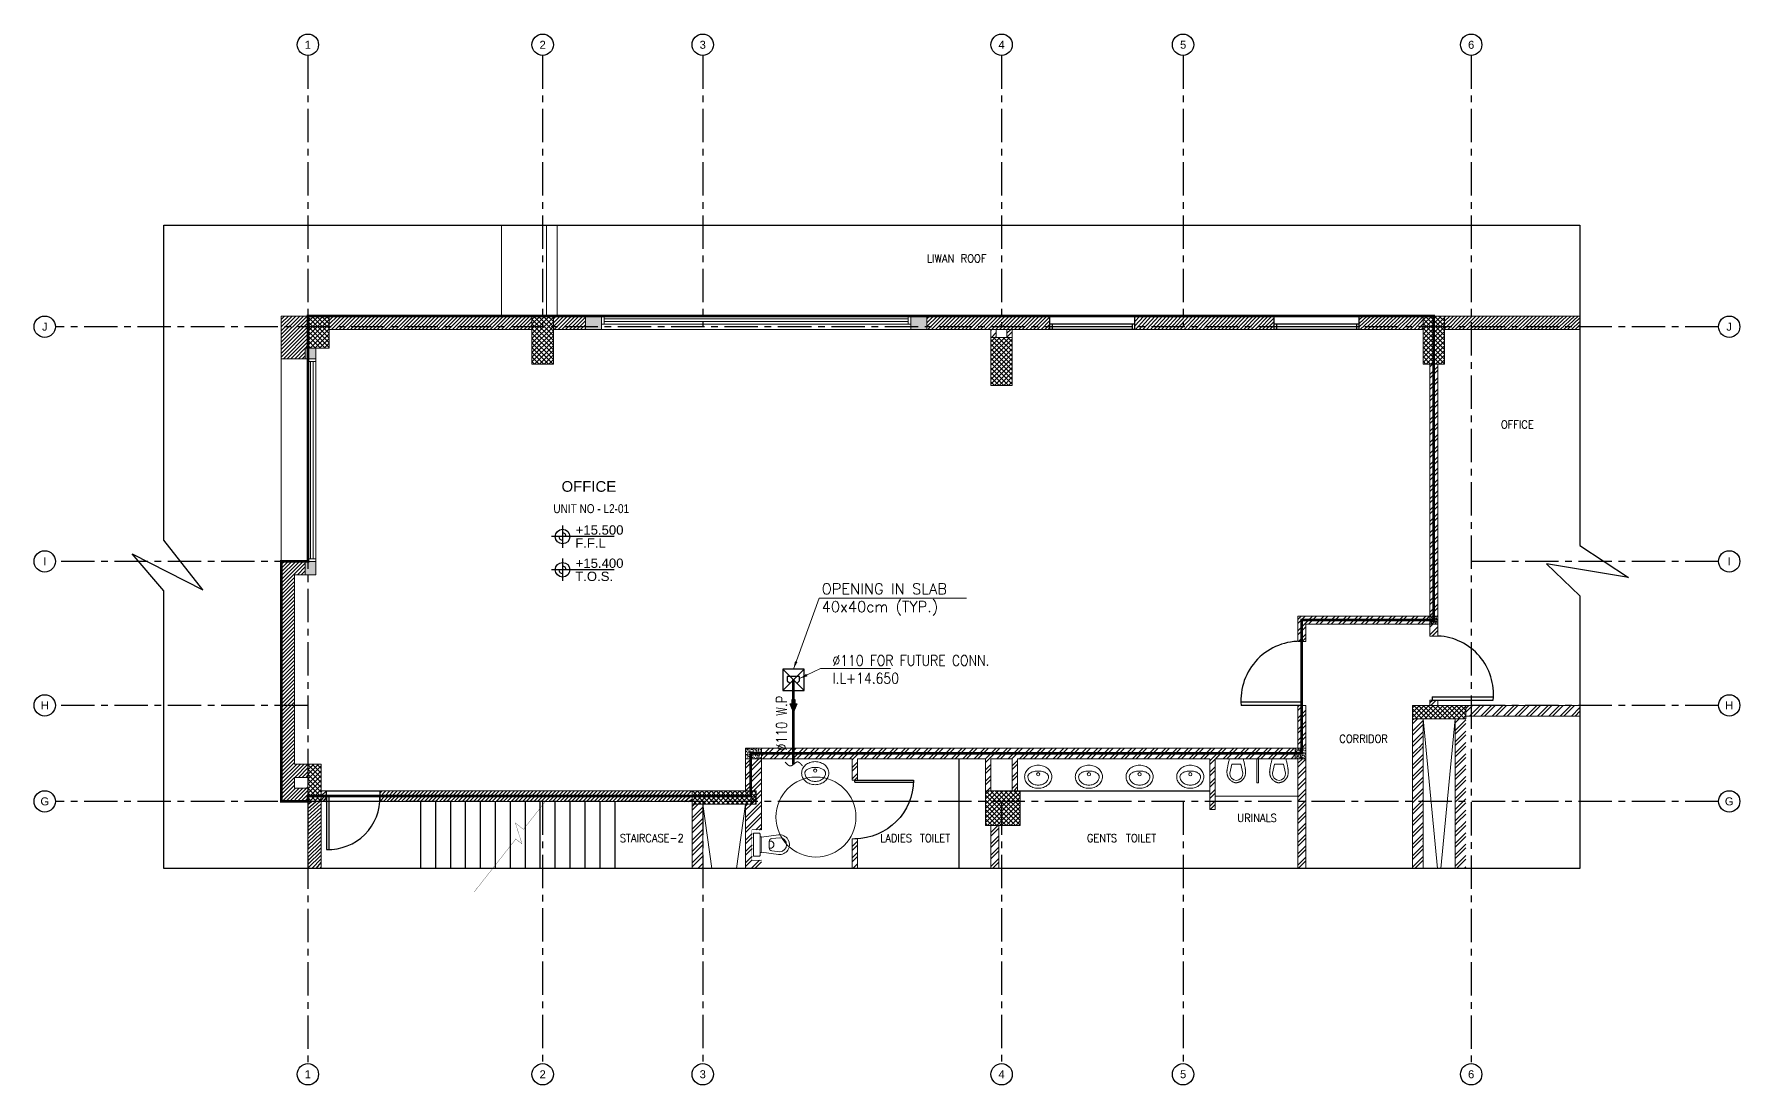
# Model space of a CAD drawing. Header units: metres. Extents: x 4747 to 137220, y 399495 to 419196.
# Drawn here: x 4747 to 36712, y 399495 to 419196 of the extents above; entities that cross this region are included whole.
import ezdxf
from ezdxf.enums import TextEntityAlignment as Align

# ---------------------------------------------------------------- set-up
doc = ezdxf.new("R2010")
doc.units = ezdxf.units.M
doc.header["$LTSCALE"] = 50
doc.header["$MEASUREMENT"] = 0
for name, pattern in [('BASEMENT$0$HIDDEN', [0.375, 0.25, -0.125]), ('CENTER', [2, 1.25, -0.25, 0.25, -0.25]), ('CENTER2', [1.125, 0.75, -0.125, 0.125, -0.125]), ('DASHED2', [9.525, 6.35, -3.175]), ('HIDDENX2', [0.75, 0.5, -0.25])]:
    doc.linetypes.add(name, pattern=pattern)
for name, color, linetype in [('A - CONCRETE', 1, 'Continuous'), ('A-DOOR', 10, 'Continuous'), ('A-LEVEL', 3, 'Continuous'), ('A-TEXT', 3, 'Continuous'), ('A-WALL HATCH-100', 8, 'Continuous'), ('Axis', 8, 'CENTER'), ('BS-TOILET FUR', 85, 'Continuous'), ('DR ARROW', 6, 'Continuous'), ('ELEV.', 252, 'Continuous'), ('GLAZ', 4, 'Continuous'), ('OPNG_BOX', 7, 'Continuous'), ('OUT RETAIL', 253, 'Continuous'), ('P-PIPE-DRA', 40, 'Continuous'), ('P-PIPE-DRA-TXT', 181, 'Continuous'), ('S-COL-HAT', 8, 'Continuous'), ('stair', 8, 'Continuous'), ('TBK', 7, 'Continuous'), ('WALL', 30, 'Continuous')]:
    doc.layers.add(name, color=color, linetype=linetype)
for name, color, linetype, lineweight in [('A-BLOCK', 2, 'Continuous', 18), ('A-Concrete post &encasement added 28-3-2011', 1, 'Continuous', 5), ('A-CORD.PLUMB', 46, 'Continuous', 9), ('A-DIMENSION', 2, 'Continuous', 9), ('A-GLASS', 4, 'Continuous', 5), ('A-HIDDEN', 8, 'HIDDENX2', 9), ('A-LEASING LINE', 6, 'DASHED2', 9), ('A-PROJECTION', 31, 'Continuous', 15), ('S-COL', 1, 'Continuous', 20), ('W.P', 40, 'CENTER2', 13)]:
    doc.layers.add(name, color=color, linetype=linetype, lineweight=lineweight)
doc.styles.add('ARIAL', font='ARIALUNI.TTF')
doc.styles.add('FRAME-ARIAL', font='arial.ttf', dxfattribs={"height": 0.35})
doc.styles.add('MECH', font='romans.shx')
doc.styles.add('ROMANS', font='ROMANS.shx', dxfattribs={"width": 0.9})
doc.styles.add('SS', font='romand.shx', dxfattribs={"width": 0.85, "height": 200})
doc.styles.add('style1', font='arial.ttf')
doc.styles.add('VK', font='arial.ttf', dxfattribs={"width": 0.8})
doc.dimstyles.new('JAHRA CINEMA', dxfattribs={"dimtxt": 180, "dimasz": 150, "dimexe": 50, "dimexo": 50, "dimgap": 80, "dimtad": 1, "dimdec": 0, "dimlfac": 0.1, "dimzin": 1, "dimdsep": 46, "dimtxsty": 'ROMANS', "dimcen": 0.09, "dimdle": 50, "dimclrd": 222, "dimclre": 222, "dimclrt": 3, "dimadec": 0, "dimazin": 0, "dimtfac": 1, "dimtdec": 0, "dimtix": 1, "dimtmove": 2, "dimatfit": 3, "dimfxl": 0.1, "dimtolj": 1, "dimtzin": 0, "dimlwd": -1, "dimarcsym": 0})
pattern_1 = [(45, (645.79, 156637.68), (-35.355339, 35.355339), [])]
pattern_2 = [(135, (645.79, 156637.68), (-44.194174, -44.194174), []), (225, (645.79, 156637.68), (44.194174, -44.194174), [])]
pattern_3 = [(140, (645.79, 156637.68), (6.275213, 71.726018), [7.5, -82.5]), (85, (645.79, 156637.68), (-75.219213, -13.875133), [6, -66]), (190.451444, (646.31, 156643.656), (-68.944, 57.850885), [6.37402, -70.114211]), (136.1842, (625.79, 156637.68), (16.551928, 106.724133), [11.25, -123.75]), (186.635635, (627.17, 156646.57), (-97.41186, 93.466195), [9.561034, -105.171376]), (81.184164, (625.79, 156637.68), (-97.41186, 93.466195), [9, -99]), (111, (630.79, 156647.68), (40.261889, 59.690705), [7.5, -82.5]), (56, (630.79, 156647.68), (-72.515005, 24.331533), [6, -66]), (161.451445, (634.14, 156652.65), (-32.253115, 84.022238), [6.37402, -70.114211]), (127.5, (645.788, 156637.678), (-33.2893854, 1.2159855), [0, -65.2, 0, -67, 0, -66.25]), (97.5, (645.788, 156637.68), (-39.441171, 26.3069537), [0, -38.2, 0, -63.7, 0, -25.25]), (57.5, (645.788, 156615.378), (2.2554872, 53.3822436), [0, -25, 0, -78, 0, -103.5]), (47.5, (645.79, 156605.38), (-10.010498, 58.318617), [0, -32.5, 0, -51.8, 0, -73.5])]
pattern_4 = [(45, (-498754588.757, -238468702.163), (-35.3553390593, 35.3553390593), [])]
pattern_5 = [(45, (645.79, 156637.68), (-106.06602, 106.06602), []), (45, (716.5, 156637.68), (-106.06602, 106.06602), [])]
pattern_6 = [(45, (-27760.52, -7468.8), (-106.066017, 106.066017), []), (45, (-27689.81, -7468.8), (-106.066017, 106.066017), [])]
pattern_7 = [(45, (644.79, 156637.68), (-106.06602, 106.06602), []), (45, (715.5, 156637.68), (-106.06602, 106.06602), [])]

# ---------------------------------------------------------------- blocks, each defined once
blk = doc.blocks.new('W1')
at = {"layer": 'A-BLOCK', "color": 8}
blk.add_line((-80, 20), (80, 20), dxfattribs=at)
at = {"layer": 'GLAZ'}
for p, q in [((80, 5), (-80, 5)), ((-75, 5), (-75, -5)), ((75, 0), (-75, 0)), ((75, 5), (75, -5)), ((80, -5), (-80, -5))]:
    blk.add_line(p, q, dxfattribs=at)
at = {"layer": 'WALL'}
for p, q in [((-80, 20), (-80, -5)), ((80, -5), (80, 20))]:
    blk.add_line(p, q, dxfattribs=at)
blk = doc.blocks.new('DOOR SINGLE1')
at = {"layer": 'A-DOOR'}
for p, q in [((-11552.4, 19407.6), (-11555.3, 19407.6)), ((-11555.3, 19407.6), (-11555.3, 19327.6)), ((-11552.4, 19407.6), (-11552.4, 19327.6))]:
    blk.add_line(p, q, dxfattribs=at)
blk.add_arc((-11555.3, 19407.6), 80, 270, 0, dxfattribs=at)
blk = doc.blocks.new('159')
at = {"layer": 'A-CORD.PLUMB', "linetype": 'Continuous'}
for p, q in [((-499019374, -238983892, 0), (-499019174, -238983892, 0)), ((-499019174, -238983892, 0), (-499019174, -238984542, 0))]:
    blk.add_line(p, q, dxfattribs=at)
at = {"layer": 'A-CORD.PLUMB', "ltscale": 0.5}
for p, q in [((-499019596, -238984091), (-499019771, -238984072)), ((-499019541, -238984153), (-499019541, -238984292)), ((-499019596, -238984354), (-499019771, -238984374)), ((-499019174, -238984542, 0), (-499019374, -238984542, 0))]:
    blk.add_line(p, q, dxfattribs=at)
blk.add_lwpolyline([(-499019374, -238984386), (-499019739, -238984433, -1.137773), (-499019739, -238984012), (-499019374, -238984059), (-499019374, -238984386)], format="xyb", dxfattribs=at)
for centre, radius, start, end in [((-499019766, -238984223), 151, 91.6855, 180), ((-499019766, -238984223), 151, 180, 268.3145), ((-499019570, -238984223), 75.1, 67.0688, 292.9312), ((-499019604, -238984153), 62.5, 0, 82.6251), ((-499019604, -238984292), 62.5, 277.3749, 0)]:
    blk.add_arc(centre, radius, start, end, dxfattribs=at)
at = {"ltscale": 0.5}
blk.add_wipeout([(-499019374, -238983892), (-499019174, -238983892), (-499019174, -238984542), (-499019374, -238984542)], dxfattribs=at).translate(0, 0, 0).dxf.layer = 'A-CORD.PLUMB'
at = {"layer": 'A-CORD.PLUMB', "ltscale": 0.5}
for p, q in [((-499019374, -238984055), (-499019344, -238984055)), ((-499019374, -238984390, 0), (-499019344, -238984390))]:
    blk.add_line(p, q, dxfattribs=at)
blk.add_lwpolyline([(-499019221, -238984473), (-499019324, -238984473, -0.414214), (-499019344, -238984453), (-499019344, -238983993, -0.414214), (-499019324, -238983973), (-499019221, -238983973, -0.414214), (-499019201, -238983993), (-499019201, -238984453, -0.414214)], format="xyb", close=True, dxfattribs=at)
blk = doc.blocks.new('WB')
blk.add_lwpolyline([(-254, -48, -0.113803), (-235, 33, -0.103571), (-180, 105, -0.091769), (-99, 151, -0.084871), (0, 168, -0.084871), (99, 151, -0.091769), (180, 105, -0.103571), (235, 33, -0.113803), (254, -48, -0.113803), (235, -129, -0.103571), (180, -200, -0.091769), (99, -247, -0.084871), (0, -264, -0.084871), (-99, -247, -0.091769), (-180, -200, -0.103571), (-235, -129, -0.113803)], format="xyb", close=True)
for points in [[(-194, -48, -0.161298), (-182, -10, -0.106182), (-137, 29, -0.070452), (-78, 51, -0.056719), (0, 60, -0.056719), (78, 51, -0.070452), (137, 29, -0.106182), (182, -10, -0.161298), (194, -48, -0.161298)], [(194, -48, -0.113803), (181, -102, -0.103571), (141, -155, -0.091769), (79, -190, -0.084871), (0, -204, -0.084871), (-79, -190, -0.091769), (-141, -155, -0.103571), (-181, -102, -0.113803), (-194, -48, -0.113803)]]:
    blk.add_lwpolyline(points, format="xyb")
blk.add_circle((0, 0), 30)
blk = doc.blocks.new('HK')
for points in [[(82.2, 0), (-17.8, 0)], [(0, 17.8), (0, -17.8)]]:
    blk.add_lwpolyline(points)
at = {"const_width": 11.7}
for points in [[(-5.8, 0, 0.414214), (0, -5.8, 1)], [(5.8, 0, 0.414214), (0, 5.8, 1)]]:
    blk.add_lwpolyline(points, format="xyb", dxfattribs=at)
blk.add_circle((0, 0), 11.7)
at = {"style": 'VK'}
for tag, p in [('REL', (21, 3)), ('APS', (20.2, -18))]:
    blk.add_attdef(tag, p, '', height=15, dxfattribs=at)
blk = doc.blocks.new('FFC')
at = {"layer": 'P-PIPE-DRA', "color": 3, "ltscale": 10000}
blk.add_lwpolyline([(-263, -200), (137, -200), (137, 200), (-263, 200)], close=True, dxfattribs=at)
blk.add_lwpolyline([(-127, -68), (-80, -115), (0, -115), (0, 115), (-80, 115), (-127, 68)], dxfattribs=at)
blk = doc.blocks.new('OPNG-BOX')
at = {"layer": 'OPNG_BOX', "linetype": 'BASEMENT$0$HIDDEN', "ltscale": 300}
for p, q in [((86692, 74724), (87092, 74324)), ((87092, 74724), (86692, 74324))]:
    blk.add_line(p, q, dxfattribs=at)
blk.add_lwpolyline([(86692, 74324), (87092, 74324), (87092, 74724), (86692, 74724)], close=True, dxfattribs=at)
blk = doc.blocks.new('ARR1')
at = {"layer": 'DR ARROW'}
h = blk.add_hatch(color=1, dxfattribs=at)
h.paths.add_polyline_path([(0, 0), (66, 153), (-65, 153)])
h.paths.add_polyline_path([(25, 153), (25, 229), (-25, 229), (-25, 153)])
at = {"layer": 'DR ARROW', "color": 1}
blk.add_line((-25, 229), (-25, 153), dxfattribs=at)
for points in [[(66, 153), (0, 0), (0, 0), (-65, 153)], [(25, 229), (25, 153), (-25, 153), (-25, 229)]]:
    blk.add_lwpolyline(points, close=True, dxfattribs=at)
blk = doc.blocks.new('*U10')
at = {"layer": 'P-PIPE-DRA', "color": 1, "const_width": 0.02}
blk.add_lwpolyline([(0.165, -0.035), (0.144, -0.013), (0.124, 0.007), (0.114, 0.016), (0.104, 0.023), (0.094, 0.029), (0.083, 0.034), (0.073, 0.036), (0.063, 0.037), (0.052, 0.035), (0.042, 0.03), (0.031, 0.024), (0.021, 0.017), (-0.001, 0), (-0.022, -0.018), (-0.032, -0.025), (-0.042, -0.032), (-0.053, -0.036), (-0.063, -0.039), (-0.073, -0.039), (-0.083, -0.036), (-0.093, -0.031), (-0.102, -0.025), (-0.112, -0.017), (-0.122, -0.008), (-0.141, 0.013), (-0.16, 0.037)], dxfattribs=at)

msp = doc.modelspace()

# ---------------------------------------------------------------- hatches: boundary and pattern name
at = {"layer": 'A-Concrete post &encasement added 28-3-2011', "ltscale": 15}
h = msp.add_hatch(dxfattribs=at)
h.set_pattern_fill('AR-CONC', color=252, scale=10, angle=90)
h.set_pattern_definition(pattern_3)
h.paths.add_polyline_path([(15377, 413910), (15077, 413910), (15077, 413660), (15377, 413660)])
h.paths.add_polyline_path([(21477, 413910), (21177, 413910), (21177, 413660), (21477, 413660)])
h = msp.add_hatch(dxfattribs=at)
h.set_pattern_fill('AR-CONC', color=252, scale=10, angle=90)
h.set_pattern_definition(pattern_3)
h.paths.add_polyline_path([(9827, 413110), (10027, 413110), (10027, 413310), (9827, 413310)])
h.paths.add_polyline_path([(9827, 409060), (10027, 409060), (10027, 409310), (9827, 409310)])
h = msp.add_hatch(dxfattribs=at)
h.set_pattern_fill('AR-CONC', color=252, scale=10, angle=90)
h.set_pattern_definition([(140, (646.77, 156637.68), (6.275213, 71.726018), [7.5, -82.5]), (85, (646.77, 156637.68), (-75.219213, -13.875133), [6, -66]), (190.451444, (647.29, 156643.656), (-68.944, 57.850885), [6.37402, -70.114211]), (136.1842, (626.77, 156637.68), (16.551928, 106.724133), [11.25, -123.75]), (186.635635, (628.15, 156646.57), (-97.41186, 93.466195), [9.561034, -105.171376]), (81.184164, (626.77, 156637.68), (-97.41186, 93.466195), [9, -99]), (111, (631.77, 156647.68), (40.261889, 59.690705), [7.5, -82.5]), (56, (631.77, 156647.68), (-72.515005, 24.331533), [6, -66]), (161.451445, (635.124, 156652.65), (-32.253115, 84.022238), [6.37402, -70.114211]), (127.5, (646.768, 156637.678), (-33.2893854, 1.2159855), [0, -65.2, 0, -67, 0, -66.25]), (97.5, (646.77, 156637.68), (-39.441171, 26.3069537), [0, -38.2, 0, -63.7, 0, -25.25]), (57.5, (646.768, 156615.378), (2.2554872, 53.3822436), [0, -25, 0, -78, 0, -103.5]), (47.5, (646.77, 156605.38), (-10.010498, 58.318617), [0, -32.5, 0, -51.8, 0, -73.5])])
h.paths.add_polyline_path([(30902, 408286), (31052, 408286), (31052, 408136), (30902, 408136)])
h = msp.add_hatch(dxfattribs=at)
h.set_pattern_fill('AR-CONC', color=252, scale=10, angle=90)
h.set_pattern_definition(pattern_3)
h.paths.add_polyline_path([(18377, 405611), (18077, 405611), (18077, 405811), (18377, 405811)])
h = msp.add_hatch(dxfattribs=at)
h.set_pattern_fill('AR-CONC', color=252, scale=10, angle=90)
h.set_pattern_definition(pattern_3)
h.paths.add_polyline_path([(28377, 405811), (28577, 405811), (28577, 405611), (28377, 405611)])
at = {"layer": 'A-WALL HATCH-100'}
h = msp.add_hatch(dxfattribs=at)
h.set_pattern_fill('ANSI31', color=252, scale=400, style=0)
h.set_pattern_definition(pattern_1)
h.paths.add_polyline_path([(15077, 413910), (14477, 413910), (14477, 413710), (15077, 413710)])
h.paths.add_polyline_path([(15077, 413710), (14477, 413710), (14477, 413660), (15077, 413660)])
h.paths.add_polyline_path([(14077, 413910), (10277, 413910), (10277, 413710), (14077, 413710)])
h.paths.add_polyline_path([(14077, 413710), (10277, 413710), (10277, 413660), (14077, 413660)])
h.paths.add_polyline_path([(9877, 413910), (9377, 413910), (9377, 413710), (9877, 413710)])
h.paths.add_polyline_path([(9877, 413710), (9377, 413710), (9377, 413110), (9827, 413110), (9827, 413310), (9877, 413310)])
h = msp.add_hatch(dxfattribs=at)
h.set_pattern_fill('ANSI31', color=252, scale=400, style=0)
h.set_pattern_definition(pattern_1)
h.paths.add_polyline_path([(22877, 413910), (22877, 413710), (22877, 413660), (23777, 413660), (23777, 413910), (21177, 413910), (21177, 413660), (22877, 413660), (22877, 413710)])
h.paths.add_polyline_path([(21477, 413910), (21177, 413910), (21177, 413660), (21477, 413660)])
h = msp.add_hatch(dxfattribs=at)
h.set_pattern_fill('ANSI32', color=252, scale=400, style=0)
h.set_pattern_definition(pattern_5)
h.paths.add_polyline_path([(22777, 413660), (22677, 413660), (22677, 413510), (22777, 413510)])
h.paths.add_polyline_path([(23077, 413660), (22977, 413660), (22977, 413510), (23077, 413510)])
h = msp.add_hatch(dxfattribs=at)
h.set_pattern_fill('ANSI31', color=252, scale=400, angle=360, style=0)
h.set_pattern_definition(pattern_4)
h.paths.add_polyline_path([(27977, 413660), (27977, 413910), (25377, 413910), (25377, 413660)])
h = msp.add_hatch(dxfattribs=at)
h.set_pattern_fill('ANSI31', color=252, scale=400, angle=360, style=0)
h.set_pattern_definition(pattern_4)
h.paths.add_polyline_path([(31176, 413910), (31176, 413710), (31176, 413710), (31176, 413660), (32137, 413660), (33715, 413660), (33715, 413910), (32167, 413910), (29577, 413910), (29577, 413660), (30776, 413660), (30776, 413910)])
h = msp.add_hatch(dxfattribs=at)
h.set_pattern_fill('ANSI32', color=252, scale=400, style=0)
h.set_pattern_definition(pattern_7)
h.paths.add_polyline_path([(30902, 408286), (28426, 408286), (28427, 407810), (28577, 407810), (28577, 408136), (30902, 408136)])
h.paths.add_polyline_path([(30902, 408286), (31051, 408286), (31051, 413010), (30901, 413010)])
h.paths.add_polyline_path([(31052, 408136), (30902, 408136), (30901, 407911), (31051, 407911)])
h = msp.add_hatch(dxfattribs=at)
h.set_pattern_fill('ANSI31', color=252, scale=400, angle=360, style=0)
h.set_pattern_definition([(45, (645.79, 156637.68), (-35.355339, 35.355339), [])])
edge = h.paths.add_edge_path()
edge.add_arc((10138, 404688), 500, 121.5778, 156.6509)
edge.add_line((9679, 404886), (9877, 404886))
edge.add_line((9877, 404886), (9877, 405114))
edge = h.paths.add_edge_path()
edge.add_line((9877, 404886), (9679, 404886))
edge.add_arc((9327, 404989), 367, 331.0526, 343.7527, ccw=False)
edge.add_line((9648, 404811), (9877, 404811))
edge.add_line((9877, 404811), (9877, 404886))
edge = h.paths.add_edge_path()
edge.add_line((9679, 404886), (9377, 404886))
edge.add_line((9377, 404886), (9377, 404811))
edge.add_line((9377, 404811), (9648, 404811))
edge.add_arc((9327, 404989), 367, 331.0527, 343.7527)
h.paths.add_polyline_path([(9827, 409060), (9827, 409310), (9377, 409310), (9377, 406486), (9627, 406486), (9627, 409060)])
h.paths.add_polyline_path([(9627, 405261), (9877, 405261), (9877, 405511), (9627, 405511), (9627, 406486), (9377, 406486), (9377, 405719), (9627, 405227)])
edge = h.paths.add_edge_path()
edge.add_line((9806, 405061), (9711, 405061))
edge.add_line((9711, 405061), (9744, 404995))
edge.add_arc((10138, 404688), 500, 131.7279, 142.0562, ccw=False)
edge = h.paths.add_edge_path()
edge.add_line((9711, 405061), (9627, 405061))
edge.add_line((9627, 405061), (9627, 405227))
edge.add_line((9627, 405227), (9377, 405719))
edge.add_line((9377, 405719), (9377, 404886))
edge.add_line((9377, 404886), (9679, 404886))
edge.add_arc((10138, 404688), 500, 142.0562, 156.6509, ccw=False)
edge.add_line((9744, 404995), (9711, 405061))
h = msp.add_hatch(dxfattribs=at)
h.set_pattern_fill('ANSI32', color=252, scale=400)
h.set_pattern_definition(pattern_6)
h.paths.add_polyline_path([(33715, 406610), (31577, 406610), (31577, 406411), (33715, 406411)])
h.paths.add_polyline_path([(31576, 406360), (31376, 406360), (31376, 404425), (31576, 404425)])
h.paths.add_polyline_path([(30777, 406361), (30777, 404982), (30776, 404982), (30776, 404782), (30776, 404782), (30776, 404425), (30777, 404425)])
h.paths.add_polyline_path([(30777, 403992), (30777, 403553), (30775, 404425), (30776, 404425)])
h.paths.add_polyline_path([(31377, 403553), (31577, 403553), (31577, 404423), (31377, 404425)])
h = msp.add_hatch(dxfattribs=at)
h.set_pattern_fill('ANSI32', color=252, scale=400, style=0)
h.set_pattern_definition(pattern_7)
h.paths.add_polyline_path([(31051, 406711), (30901, 406711), (30901, 406610), (31051, 406611)])
h = msp.add_hatch(dxfattribs=at)
h.set_pattern_fill('ANSI32', color=252, scale=400, style=0)
h.set_pattern_definition(pattern_5)
h.paths.add_polyline_path([(30577, 405811), (30577, 405611)], flags=17)
h.paths.add_polyline_path([(30777, 406360), (30577, 406360), (30577, 403553), (30777, 403553), (30777, 404786), (30777, 404782), (30780, 404425), (30777, 404425)])
h.paths.add_polyline_path([(30577, 405811), (30777, 405811), (30777, 405801), (30577, 405801)], flags=17)
h = msp.add_hatch(dxfattribs=at)
h.set_pattern_fill('ANSI32', color=252, scale=400, style=0)
h.set_pattern_definition(pattern_5)
h.paths.add_polyline_path([(18176, 405611), (18077, 405611), (18077, 405011), (18176, 405011)])
h = msp.add_hatch(dxfattribs=at)
h.set_pattern_fill('ANSI31', color=252, scale=400, angle=360, style=0)
h.set_pattern_definition(pattern_4)
h.paths.add_polyline_path([(10227, 404886), (10127, 404886), (10127, 404811), (10227, 404811), (10227, 404786)])
h.paths.add_polyline_path([(10227, 405011), (10127, 405011), (10127, 404886), (10227, 404886)])
h.paths.add_polyline_path([(9877, 403553), (10127, 403553), (10127, 403645), (10127, 403645), (10127, 404811), (9877, 404811)])
h = msp.add_hatch(dxfattribs=at)
h.set_pattern_fill('ANSI31', color=252, scale=400, angle=360, style=0)
h.set_pattern_definition(pattern_4)
edge = h.paths.add_edge_path()
edge.add_line((17077, 404811), (17077, 405011))
edge.add_line((17089, 405011), (11777, 405011))
edge.add_line((11777, 405011), (11227, 405011))
edge.add_line((11227, 405011), (11227, 404811))
edge.add_line((11227, 404811), (11477, 404811))
edge.add_line((11477, 404811), (11477, 404811))
edge.add_line((11477, 404811), (11777, 404811))
edge.add_line((11777, 404811), (11777, 404811))
edge.add_line((11777, 404811), (17070, 404811))
h = msp.add_hatch(dxfattribs=at)
h.set_pattern_fill('ANSI32', color=252, scale=400, style=0)
h.set_pattern_definition(pattern_5)
h.paths.add_polyline_path([(17077, 403553), (17277, 403553), (17277, 404761), (17077, 404761)])
h = msp.add_hatch(dxfattribs=at)
h.set_pattern_fill('ANSI32', color=252, scale=400)
h.set_pattern_definition(pattern_6)
h.paths.add_polyline_path([(18077, 403553), (18176, 403553), (18176, 404761), (18077, 404761)])
at = {"layer": 'S-COL-HAT', "ltscale": 15}
h = msp.add_hatch(dxfattribs=at)
h.set_pattern_fill('ANSI37', color=252, scale=500, angle=90)
h.set_pattern_definition(pattern_2)
h.paths.add_polyline_path([(10277, 413310), (10277, 413910), (9877, 413910), (9877, 413310)])
h = msp.add_hatch(dxfattribs=at)
h.set_pattern_fill('ANSI37', color=252, scale=500, angle=90)
h.set_pattern_definition(pattern_2)
h.paths.add_polyline_path([(14477, 413910), (14077, 413910), (14077, 413010), (14477, 413010)])
h = msp.add_hatch(dxfattribs=at)
h.set_pattern_fill('ANSI37', color=252, scale=500, angle=90)
h.set_pattern_definition(pattern_2)
h.paths.add_polyline_path([(31176, 413910), (30776, 413910), (30776, 413010), (31176, 413010)])
h = msp.add_hatch(dxfattribs=at)
h.set_pattern_fill('ANSI37', color=252, scale=500, angle=90)
h.set_pattern_definition(pattern_2)
h.paths.add_polyline_path([(23077, 413510), (22677, 413510), (22677, 412610), (23077, 412610)])
h = msp.add_hatch(dxfattribs=at)
h.set_pattern_fill('ANSI37', color=252, scale=500, angle=90)
h.set_pattern_definition(pattern_2)
h.paths.add_polyline_path([(30576, 406610), (30576, 406360), (31577, 406360), (31577, 406610)])
h = msp.add_hatch(dxfattribs=at)
h.set_pattern_fill('ANSI37', color=252, scale=500, angle=90)
h.set_pattern_definition(pattern_2)
h.paths.add_polyline_path([(10127, 405511), (9877, 405511), (9877, 404811), (10127, 404811)])
h = msp.add_hatch(dxfattribs=at)
h.set_pattern_fill('ANSI37', color=252, scale=500, angle=90)
h.set_pattern_definition(pattern_2)
h.paths.add_polyline_path([(17077, 405011), (17077, 404761), (18277, 404761), (18277, 405011)])
h = msp.add_hatch(dxfattribs=at)
h.set_pattern_fill('ANSI37', color=252, scale=500, angle=90)
h.set_pattern_definition([(135, (645.79, 210038.107), (-44.194174, -44.194174), []), (225, (645.79, 210038.107), (44.194174, -44.194174), [])])
h.paths.add_polyline_path([(23226, 405011), (22576, 405011), (22576, 404361), (23226, 404361)])

# ---------------------------------------------------------------- linework, layer by layer
at = {"layer": 'A-BLOCK', "color": 252}
for p, q in [((7177, 413910, 0), (7177, 413660, 0)), ((15377, 413910, 0), (9377, 413910, 0)), ((9377, 413110, 0), (9377, 413910, 0)), ((10277, 413660, 0), (14077, 413660, 0)), ((14477, 413660, 0), (15377, 413660, 0)), ((23777, 413910, 0), (21177, 413910, 0)), ((21177, 413660, 0), (21177, 413910, 0)), ((21177, 413660, 0), (23777, 413660, 0)), ((27977, 413910, 0), (25377, 413910, 0)), ((25377, 413910, 0), (25377, 413660, 0)), ((25377, 413660, 0), (27977, 413660, 0)), ((27977, 413910, 0), (27977, 413660, 0)), ((33715, 413910, 0), (29577, 413910, 0)), ((29577, 413910, 0), (29577, 413660, 0)), ((29577, 413660, 0), (30780, 413660, 0)), ((31176, 413660, 0), (33715, 413660, 0)), ((9377, 413110, 0), (10027, 413110, 0)), ((30902, 413010, 0), (30902, 407911, 0)), ((31052, 413010, 0), (31052, 407911, 0)), ((10027, 409310, 0), (9377, 409310, 0)), ((9377, 409310, 0), (9377, 404811, 0)), ((9827, 409060, 0), (9627, 409060, 0)), ((9627, 409060, 0), (9627, 405511, 0)), ((28427, 407810, 0), (28427, 408286, 0)), ((28427, 408286, 0), (30902, 408286, 0)), ((28577, 407810, 0), (28577, 408136, 0)), ((28577, 408136, 0), (30902, 408136, 0)), ((31052, 407911, 0), (30902, 407911, 0)), ((28427, 407810, 0), (28577, 407810, 0)), ((28427, 405811, 0), (28427, 406611, 0)), ((28427, 406611, 0), (28577, 406611, 0)), ((28577, 406611, 0), (28577, 403553, 0)), ((31051, 406711, 0), (30901, 406711, 0)), ((30901, 406711, 0), (30901, 406610, 0)), ((31051, 406711, 0), (31051, 406610, 0)), ((31577, 406610, 0), (33715, 406610, 0)), ((30577, 406360, 0), (30577, 403553, 0)), ((30777, 406360, 0), (30777, 403553, 0)), ((31377, 406360, 0), (31377, 403553, 0)), ((31577, 406410, 0), (33715, 406410, 0)), ((18077, 405811, 0), (18077, 405011, 0)), ((18277, 405811, 0), (28427, 405811, 0)), ((9877, 405511, 0), (9627, 405511, 0)), ((26777, 405610, 0), (23176, 405610, 0)), ((23176, 405610, 0), (23176, 405011, 0)), ((26777, 404661, 0), (26777, 405610, 0)), ((28427, 405610, 0), (26877, 405610, 0)), ((26877, 405610, 0), (26877, 404661, 0)), ((28427, 403553, 0), (28427, 405610, 0)), ((9877, 405261, 0), (9627, 405261, 0)), ((17077, 405011, 0), (11227, 405011, 0)), ((11227, 405011, 0), (11227, 404811, 0)), ((11777, 405011, 0), (17077, 405011, 0)), ((9877, 404811, 0), (9877, 403553, 0)), ((11227, 404811, 0), (17077, 404811, 0)), ((11777, 404811, 0), (17077, 404811, 0)), ((17077, 404761, 0), (17077, 403553, 0)), ((17277, 404761, 0), (17277, 403553, 0)), ((18077, 404761, 0), (18077, 403553, 0)), ((18077, 404761, 0), (18077, 403553, 0)), ((26877, 404661, 0), (26777, 404661, 0)), ((20076, 404111, 0), (20076, 403553, 0)), ((20176, 404111, 0), (20076, 404111, 0)), ((20176, 404111, 0), (20176, 403553, 0))]:
    msp.add_line(p, q, dxfattribs=at)
at = {"layer": 'A-BLOCK', "color": 252, "elevation": 0}
for points in [[(22677, 413510), (22677, 413660)], [(22777, 413510), (22777, 413660)], [(22977, 413510), (22977, 413660)], [(23077, 413510), (23077, 413660)], [(22676, 405011), (22676, 405611), (23076, 405611), (23076, 405011)], [(9877, 405261), (9627, 405261), (9627, 405061), (9877, 405061)], [(10127, 403553), (10127, 404811), (10227, 404811), (10227, 405011), (10127, 405011)], [(9377, 404811), (9877, 404811)], [(22676, 404361), (22676, 403553)], [(22826, 403553), (22826, 404361)]]:
    msp.add_lwpolyline(points, dxfattribs=at)
at = {"layer": 'A-Concrete post &encasement added 28-3-2011', "color": 252, "ltscale": 15}
for p, q in [((15377, 413910, 0), (15377, 413660, 0)), ((9877, 409310, 0), (10027, 409310, 0)), ((10027, 409060, 0), (10027, 409310, 0))]:
    msp.add_line(p, q, dxfattribs=at)
at = {"layer": 'A-Concrete post &encasement added 28-3-2011', "color": 252, "ltscale": 15, "elevation": 0}
for points in [[(15377, 413910), (15077, 413910), (15077, 413660), (15377, 413660)], [(9827, 409060), (10027, 409060), (10027, 409310), (9827, 409310)], [(30902, 408286), (31052, 408286), (31052, 408136), (30902, 408136)], [(18377, 405611), (18077, 405611), (18077, 405811), (18377, 405811)], [(28377, 405811), (28577, 405811), (28577, 405611), (28377, 405611)]]:
    msp.add_lwpolyline(points, close=True, dxfattribs=at)
msp.add_lwpolyline([(10027, 413110), (10027, 413310), (9827, 413310), (9827, 413110), (10027, 413110), (10027, 413310)], dxfattribs=at)
at = {"layer": 'A-CORD.PLUMB', "color": 252}
for p, q in [((27661, 405611, 0), (27661, 405160, 0)), ((27691, 405611, 0), (27691, 405160, 0)), ((27661, 405160, 0), (27691, 405160, 0)), ((28427, 404911, 0), (26876, 404911, 0))]:
    msp.add_line(p, q, dxfattribs=at)
at = {"layer": 'A-CORD.PLUMB', "color": 252, "elevation": 0}
for points in [[(27262, 405161), (27266, 405160), (27270, 405160), (27273, 405161), (27275, 405161), (27276, 405161), (27276, 405161), (27278, 405161), (27281, 405161), (27285, 405161), (27290, 405162), (27296, 405163), (27303, 405164), (27310, 405166), (27318, 405168), (27327, 405171), (27336, 405175), (27345, 405179), (27355, 405185), (27365, 405191), (27375, 405199), (27385, 405207), (27394, 405217), (27404, 405228), (27413, 405241), (27423, 405255), (27428, 405264), (27432, 405273), (27436, 405282), (27439, 405291), (27442, 405300), (27444, 405309), (27446, 405318), (27447, 405327), (27448, 405335), (27449, 405343), (27449, 405351), (27449, 405358), (27449, 405365), (27449, 405372), (27449, 405377), (27449, 405383), (27448, 405388), (27448, 405392), (27447, 405395), (27447, 405398), (27447, 405398), (27447, 405401), (27447, 405404), (27446, 405409), (27445, 405416), (27444, 405423), (27442, 405432), (27441, 405441), (27439, 405452), (27437, 405463), (27434, 405475), (27432, 405488), (27429, 405502), (27426, 405516), (27423, 405531), (27420, 405546), (27416, 405562), (27412, 405578), (27408, 405594), (27404, 405611), (27147, 405611), (27143, 405594), (27139, 405578), (27135, 405562), (27132, 405546), (27128, 405531), (27125, 405516), (27122, 405502), (27119, 405488), (27117, 405475), (27114, 405463), (27112, 405452), (27110, 405441), (27109, 405432), (27107, 405423), (27106, 405416), (27105, 405409), (27104, 405404), (27104, 405401), (27103, 405398), (27103, 405398), (27103, 405395), (27102, 405392), (27102, 405388), (27101, 405383), (27101, 405377), (27101, 405371), (27100, 405365), (27100, 405358), (27101, 405350), (27101, 405343), (27102, 405335), (27103, 405326), (27104, 405318), (27106, 405309), (27109, 405300), (27111, 405291), (27115, 405282), (27119, 405272), (27123, 405263), (27128, 405254), (27138, 405239), (27148, 405226), (27158, 405214), (27168, 405204), (27179, 405195), (27189, 405188), (27198, 405181), (27208, 405176), (27217, 405172), (27226, 405168), (27234, 405165), (27242, 405163), (27249, 405162), (27256, 405161)], [(28062, 405161), (28066, 405160), (28070, 405160), (28073, 405161), (28075, 405161), (28076, 405161), (28076, 405161), (28078, 405161), (28081, 405161), (28085, 405161), (28090, 405162), (28096, 405163), (28103, 405164), (28110, 405166), (28118, 405168), (28127, 405171), (28136, 405175), (28145, 405179), (28155, 405185), (28165, 405191), (28175, 405199), (28185, 405207), (28194, 405217), (28204, 405228), (28213, 405241), (28223, 405255), (28228, 405264), (28232, 405273), (28236, 405282), (28239, 405291), (28242, 405300), (28244, 405309), (28246, 405318), (28247, 405327), (28248, 405335), (28249, 405343), (28249, 405351), (28249, 405358), (28249, 405365), (28249, 405372), (28249, 405377), (28249, 405383), (28248, 405388), (28248, 405392), (28247, 405395), (28247, 405398), (28247, 405398), (28247, 405401), (28247, 405404), (28246, 405409), (28245, 405416), (28244, 405423), (28242, 405432), (28241, 405441), (28239, 405452), (28237, 405463), (28234, 405475), (28232, 405488), (28229, 405502), (28226, 405516), (28223, 405531), (28220, 405546), (28216, 405562), (28212, 405578), (28208, 405594), (28204, 405611), (27947, 405611), (27943, 405594), (27939, 405578), (27935, 405562), (27932, 405546), (27928, 405531), (27925, 405516), (27922, 405502), (27919, 405488), (27917, 405475), (27914, 405463), (27912, 405452), (27910, 405441), (27909, 405432), (27907, 405423), (27906, 405416), (27905, 405409), (27904, 405404), (27904, 405401), (27903, 405398), (27903, 405398), (27903, 405395), (27902, 405392), (27902, 405388), (27901, 405383), (27901, 405377), (27901, 405371), (27900, 405365), (27900, 405358), (27901, 405350), (27901, 405343), (27902, 405335), (27903, 405326), (27904, 405318), (27906, 405309), (27909, 405300), (27911, 405291), (27915, 405282), (27919, 405272), (27923, 405263), (27928, 405254), (27938, 405239), (27948, 405226), (27958, 405214), (27968, 405204), (27979, 405195), (27989, 405188), (27998, 405181), (28008, 405176), (28017, 405172), (28026, 405168), (28034, 405165), (28042, 405163), (28049, 405162), (28056, 405161)]]:
    msp.add_lwpolyline(points, close=True, dxfattribs=at)
for points in [[(27361, 405507), (27190, 405507), (27154, 405340, 0.392296), (27276, 405200)], [(27361, 405507), (27397, 405340, -0.392296), (27276, 405200)], [(28161, 405507), (27990, 405507), (27954, 405340, 0.392296), (28076, 405200)], [(28161, 405507), (28197, 405340, -0.392296), (28076, 405200)]]:
    msp.add_lwpolyline(points, format="xyb", dxfattribs=at)
at = {"layer": 'A-DOOR', "color": 252}
for p, q in [((28505, 406671, 0), (27360, 406671, 0)), ((28505, 406611, 0), (27365, 406611, 0)), ((28505, 406671, 0), (28505, 406611, 0)), ((30948, 406770, 0), (30948, 406711, 0)), ((30948, 406770, 0), (32093, 406770, 0)), ((30948, 406711, 0), (32088, 406711, 0))]:
    msp.add_line(p, q, dxfattribs=at)
at = {"layer": 'A-DOOR', "color": 252, "elevation": 0}
msp.add_lwpolyline([(10277, 403911), (10277, 404911), (10227, 404911), (10227, 403911)], dxfattribs=at)
at = {"layer": 'A-DOOR', "color": 252}
for centre, radius, start, end in [((31004, 406822, 0), 1090, 354.1266, 87.0568), ((28469, 406704, 0), 1108, 86.8448, 184.7955), ((10269, 404868, 0), 958, 267.4475, 2.5525)]:
    msp.add_arc(centre, radius, start, end, dxfattribs=at)
at = {"layer": 'A-GLASS', "color": 252}
for p, q in [((15347, 413660, 0), (21177, 413660, 0)), ((21177, 413910, 0), (15377, 413910, 0)), ((21177, 413760, 0), (15377, 413760, 0)), ((15427, 413910, 0), (15427, 413760, 0)), ((21127, 413860, 0), (15427, 413860, 0)), ((21127, 413810, 0), (15427, 413810, 0)), ((21127, 413910, 0), (21127, 413760, 0)), ((21177, 413910, 0), (21177, 413760, 0)), ((9377, 413110, 0), (9377, 409310, 0)), ((9877, 409310, 0), (9877, 413110, 0)), ((10027, 413110, 0), (9877, 413110, 0)), ((9927, 409360, 0), (9927, 413060, 0)), ((9977, 409360, 0), (9977, 413060, 0)), ((10027, 409310, 0), (10027, 413110, 0)), ((9877, 409360, 0), (10027, 409360, 0))]:
    msp.add_line(p, q, dxfattribs=at)
at = {"layer": 'A-GLASS', "color": 252, "elevation": 0}
msp.add_lwpolyline([(9877, 413060), (10027, 413060)], dxfattribs=at)
at = {"layer": 'A-HIDDEN', "color": 252, "linetype": 'Continuous', "ltscale": 5}
for p, q in [((30777, 406360, 0), (31044, 403553, 0)), ((31109, 403553, 0), (31377, 406360, 0)), ((17277, 404761, 0), (17446, 403553)), ((18077, 404761, 0), (17908, 403553, 0))]:
    msp.add_line(p, q, dxfattribs=at)
at = {"layer": 'A-HIDDEN', "color": 252, "ltscale": 5}
msp.add_line((31377, 406360, 0), (31377, 403553, 0), dxfattribs=at)
at = {"layer": 'A-LEASING LINE', "color": 9, "const_width": 50, "elevation": 0}
msp.add_lwpolyline([(30977, 413910), (9877, 413910), (9877, 409310), (9377, 409310), (9377, 404811), (9877, 404811), (9877, 404911), (18177, 404911), (18177, 405711), (28502, 405711), (28502, 408211), (30977, 408211), (30977, 413910)], close=True, dxfattribs=at)
at = {"layer": 'A-PROJECTION', "color": 252}
for p, q in [((14348, 415613, 0), (14348, 413910, 0)), ((14548, 415613, 0), (14548, 413910, 0))]:
    msp.add_line(p, q, dxfattribs=at)
at = {"layer": 'A-PROJECTION', "color": 252, "elevation": 0}
msp.add_lwpolyline([(13508, 415613), (13508, 413910)], dxfattribs=at)
at = {"layer": 'Axis', "color": 252, "ltscale": 10}
for p, q in [((9877, 418796, 0), (9877, 399895, 0)), ((14277, 418796, 0), (14277, 413710, 0)), ((17277, 418796, 0), (17277, 413710, 0)), ((22877, 418796, 0), (22877, 413710, 0)), ((26277, 418796, 0), (26277, 413710, 0)), ((31677, 418796, 0), (31677, 399895, 0)), ((36312, 413710, 0), (5147, 413710, 0)), ((9877, 409310, 0), (5147, 409310, 0)), ((36312, 409310, 0), (31677, 409310, 0)), ((9877, 406610, 0), (5147, 406610, 0)), ((36312, 406610, 0), (31677, 406610, 0)), ((36312, 404810, 0), (5147, 404810, 0)), ((14277, 404810, 0), (14277, 399895, 0)), ((17277, 404810, 0), (17277, 399895, 0)), ((22877, 404810, 0), (22877, 399895, 0)), ((26277, 404810, 0), (26277, 399895, 0))]:
    msp.add_line(p, q, dxfattribs=at)
at = {"layer": 'Axis', "color": 252, "linetype": 'Continuous'}
for centre in [(9877, 418996, 0), (14277, 418996, 0), (17277, 418996, 0), (22877, 418996, 0), (26277, 418996, 0), (31677, 418996, 0), (4947, 413710, 0), (36512, 413710, 0), (4947, 409310, 0), (36512, 409310, 0), (4947, 406611, 0), (36512, 406611, 0), (4947, 404811, 0), (36512, 404811, 0), (9877, 399695, 0), (14277, 399695, 0), (17277, 399695, 0), (22877, 399695, 0), (26277, 399695, 0), (31677, 399695, 0)]:
    msp.add_circle(centre, 200, dxfattribs=at)
at = {"layer": 'BS-TOILET FUR', "color": 252}
for p, q in [((22076, 405611, 0), (22076, 403553, 0)), ((22826, 405011), (26776, 405011, 0))]:
    msp.add_line(p, q, dxfattribs=at)
at = {"layer": 'ELEV.', "color": 252, "elevation": 0}
msp.add_lwpolyline([(10227, 405011), (11227, 405011), (11227, 404811), (10227, 404811)], close=True, dxfattribs=at)
at = {"layer": 'S-COL', "color": 252, "ltscale": 15, "elevation": 0}
for points in [[(10277, 413310), (10277, 413910), (9877, 413910), (9877, 413310)], [(14077, 413010), (14477, 413010), (14477, 413910), (14077, 413910)], [(21477, 413910), (21177, 413910), (21177, 413660), (21477, 413660)], [(30776, 413010), (31176, 413010), (31176, 413910), (30776, 413910)], [(22677, 412610), (23077, 412610), (23077, 413510), (22677, 413510)], [(30577, 406610), (30577, 406360), (31577, 406360), (31577, 406610)], [(9877, 404811), (10127, 404811), (10127, 405511), (9877, 405511)], [(17077, 405011), (17077, 404761), (18277, 404761), (18277, 405011)], [(22576, 404361), (23226, 404361), (23226, 405011), (22576, 405011)]]:
    msp.add_lwpolyline(points, close=True, dxfattribs=at)
at = {"layer": 'stair', "color": 252}
for p, q in [((11987, 404811, 0), (11987, 403553, 0)), ((12267, 404811, 0), (12267, 403553, 0)), ((12547, 404811, 0), (12547, 403553, 0)), ((12827, 404811, 0), (12827, 403553, 0)), ((13107, 404811, 0), (13107, 403553, 0)), ((13387, 404811, 0), (13387, 403553, 0)), ((13667, 404811, 0), (13667, 403553, 0)), ((13947, 404811, 0), (13947, 403553, 0)), ((14227, 404811, 0), (14227, 403553, 0)), ((14507, 404811, 0), (14507, 403553, 0)), ((14787, 404811, 0), (14787, 403553, 0)), ((15067, 404811, 0), (15067, 403553, 0)), ((15347, 404811, 0), (15347, 403553, 0)), ((15627, 404811, 0), (15627, 403553, 0))]:
    msp.add_line(p, q, dxfattribs=at)
at = {"layer": 'stair', "color": 252, "const_width": 5, "elevation": 0}
msp.add_lwpolyline([(12993, 403111), (13774, 404106), (13890, 404015), (13764, 404407), (13917, 404287), (14386, 404883)], dxfattribs=at)
at = {"layer": 'W.P', "ltscale": 19, "const_width": 50, "elevation": 0}
msp.add_lwpolyline([(18977, 405503), (18977, 407091)], dxfattribs=at)

# ---------------------------------------------------------------- block references
at = {"layer": 'A-CORD.PLUMB', "color": 252, "xscale": -1}
for p in [(19384, 405388, 0), (23563, 405320, 0), (24513, 405320, 0), (25463, 405320, 0), (26413, 405320, 0)]:
    msp.add_blockref('WB', p, dxfattribs=at)
at = {"layer": 'A-DIMENSION'}
msp.add_blockref('OPNG-BOX', (-67915, 332567, 0), dxfattribs=at)
at = {"layer": 'A-DOOR', "color": 252, "xscale": -13.74999629541375, "yscale": 13.74999629541375, "zscale": 13.74999629541375, "rotation": 90}
msp.add_blockref('DOOR SINGLE1', (286980, 246326, 0), dxfattribs=at)
at = {"layer": 'A-GLASS', "color": 252, "xscale": 9.999999999999998, "yscale": 9.999999999999998, "zscale": 9.999999999999998}
for p in [(24577, 413710, 0), (28777, 413710, 0)]:
    msp.add_blockref('W1', p, dxfattribs=at)
at = {"layer": 'A-LEVEL', "color": 252, "xscale": 11.73060000847072, "yscale": 11.73059999720977, "zscale": 17.59589999999999}
for p, values in [((14650, 409776), {'REL': '+15.500', 'APS': 'F.F.L'}), ((14650, 409153), {'REL': '+15.400', 'APS': 'T.O.S.'})]:
    msp.add_blockref('HK', p, dxfattribs=at).add_auto_attribs(values)
at = {"layer": 'DR ARROW', "color": 1}
msp.add_blockref('ARR1', (18977, 406489, 0), dxfattribs=at)
at = {"layer": 'P-PIPE-DRA', "rotation": 89.99999879258168}
msp.add_blockref('FFC', (18977, 407153, 0), dxfattribs=at)
at = {"layer": 'P-PIPE-DRA', "xscale": 1000, "yscale": 1000, "zscale": 1000, "rotation": 179.9994214380457}
msp.add_blockref('*U10', (18986, 405512, 0), dxfattribs=at)

# ---------------------------------------------------------------- texts
at = {"layer": 'A-TEXT', "color": 252, "style": 'ARIAL'}
msp.add_text('OFFICE', height=200, rotation=359.9958, dxfattribs=at).set_placement((14631, 410615))
at = {"layer": 'Axis', "color": 252, "linetype": 'Continuous', "style": 'style1'}
for s, p in [('1', (9877, 418996, 0)), ('2', (14277, 418996, 0)), ('3', (17277, 418996, 0)), ('4', (22877, 418996, 0)), ('5', (26280, 418996, 0)), ('6', (31677, 418996, 0)), ('J', (4947, 413710, 0)), ('J', (36512, 413710, 0)), ('I', (4947, 409310, 0)), ('I', (36512, 409310, 0)), ('H', (4947, 406611, 0)), ('H', (36512, 406611, 0)), ('G', (4947, 404811, 0)), ('G', (36512, 404811, 0)), ('1', (9877, 399695, 0)), ('2', (14277, 399695, 0)), ('3', (17277, 399695, 0)), ('4', (22877, 399695, 0)), ('5', (26280, 399695, 0)), ('6', (31677, 399695, 0))]:
    msp.add_text(s, height=150, dxfattribs=at).set_placement(p, align=Align.MIDDLE)
at = {"layer": 'OPNG_BOX', "color": 2, "insert": (19506, 408896, 0), "char_height": 200.62, "width": 3936.39, "attachment_point": 1, "style": 'MECH'}
msp.add_mtext('OPENING IN SLAB 40x40cm (TYP.)', dxfattribs=at)
at = {"layer": 'OUT RETAIL', "color": 252, "style": 'ROMANS', "width": 0.9}
for tag, p in [('LIWAN', (21733, 414991, 0)), ('ROOF', (22352, 414991, 0)), ('OFFICE', (32541, 411877, 0)), ('CORRIDOR', (29661, 405984, 0)), ('URINALS', (27666, 404500, 0)), ('STAIRCASE-2', (16321, 404123, 0)), ('LADIES', (20899, 404123, 0)), ('TOILET', (21630, 404123, 0)), ('GENTS', (24760, 404123, 0)), ('TOILET', (25491, 404123, 0))]:
    msp.add_attdef(tag, text='ROOM', height=150, rotation=0, dxfattribs=at).set_placement(p, align=Align.MIDDLE_CENTER)
at = {"layer": 'P-PIPE-DRA-TXT', "color": 3, "style": 'SS', "width": 0.8}
msp.add_text('%%C110 W.P', height=200, rotation=90, dxfattribs=at).set_placement((18855, 405757))
at = {"layer": 'P-PIPE-DRA-TXT', "color": 3, "insert": (19708, 407552, 0), "char_height": 200, "width": 3327.14, "attachment_point": 1, "style": 'SS'}
msp.add_mtext('%%C110 FOR FUTURE CONN. I.L+14.650', dxfattribs=at)
at = {"layer": 'TBK', "color": 4, "style": 'FRAME-ARIAL', "width": 0.8}
msp.add_text('UNIT NO - L2-01 ', height=167.96, dxfattribs=at).set_placement((14478, 410215))

# ---------------------------------------------------------------- leaders
at = {"layer": 'S-COL'}
for points in [[(18977, 407291, 0), (19461, 408621, 0), (22221, 408621, 0)], [(19092, 407113, 0), (19482, 407304, 0), (20798, 407305, 0)]]:
    msp.add_leader(points, dimstyle='JAHRA CINEMA', dxfattribs=at)

# ---------------------------------------------------------------- next in the draw order: block references
at = {"layer": 'BS-TOILET FUR', "color": 252, "xscale": 0.8694630800701482, "yscale": 0.8694630800701482, "zscale": 0.8694630800701482, "rotation": 180.0006338738004}
msp.add_blockref('159', (-433858247, -207388760, 0), dxfattribs=at)

# ---------------------------------------------------------------- next in the draw order: hatches: boundary and pattern name
at = {"layer": 'A-WALL HATCH-100'}
h = msp.add_hatch(dxfattribs=at)
h.set_pattern_fill('ANSI32', color=252, scale=400)
h.set_pattern_definition(pattern_6)
h.paths.add_polyline_path([(28427, 403553), (28577, 403553), (28577, 405611), (28377, 405611), (28377, 405811), (28577, 405811), (28577, 406610), (28427, 406610), (28427, 405811), (18377, 405811), (18377, 405611), (20076, 405611), (20076, 405211), (20176, 405211), (20176, 405611), (22576, 405611), (22576, 405011), (22676, 405011), (22676, 405611), (23076, 405611), (23076, 405011), (23176, 405011), (23176, 405611), (26777, 405610), (26777, 404661), (26877, 404661), (26877, 405610), (28427, 405611)])
h.paths.add_polyline_path([(18176, 403553), (18376, 403553), (18376, 403711), (18202, 403711), (18202, 404276), (18376, 404276), (18376, 405611), (18176, 405611)])
h.paths.add_polyline_path([(20076, 403553), (20176, 403553), (20176, 404111), (20076, 404111)])
h.paths.add_polyline_path([(22676, 403553), (22826, 403553), (22826, 404361), (22676, 404361)])

# ---------------------------------------------------------------- next in the draw order: linework, layer by layer
at = {"layer": 'A - CONCRETE', "color": 252, "elevation": 0}
msp.add_lwpolyline([(33715, 408666), (33715, 403553), (33715, 403553), (33715, 403553), (7175, 403553), (7175, 403553), (7175, 403553), (7175, 408761), (6583, 409450), (7910, 408777), (7175, 409706), (7175, 415613), (26342, 415613), (26342, 415613), (27287, 415613), (27287, 415613), (33715, 415613), (33715, 409611), (34623, 409010), (33088, 409267), (33715, 408666)], dxfattribs=at)
at = {"layer": 'A-BLOCK', "color": 252, "elevation": 0}
msp.add_lwpolyline([(18377, 404276), (18377, 405611), (20076, 405611), (20076, 405211), (20176, 405211), (20176, 405611), (22576, 405611), (22576, 405011)], dxfattribs=at)
at = {"layer": 'A-CORD.PLUMB', "color": 252}
msp.add_circle((19398, 404517, 0), 750, dxfattribs=at)

doc.saveas('drawing.dxf')
